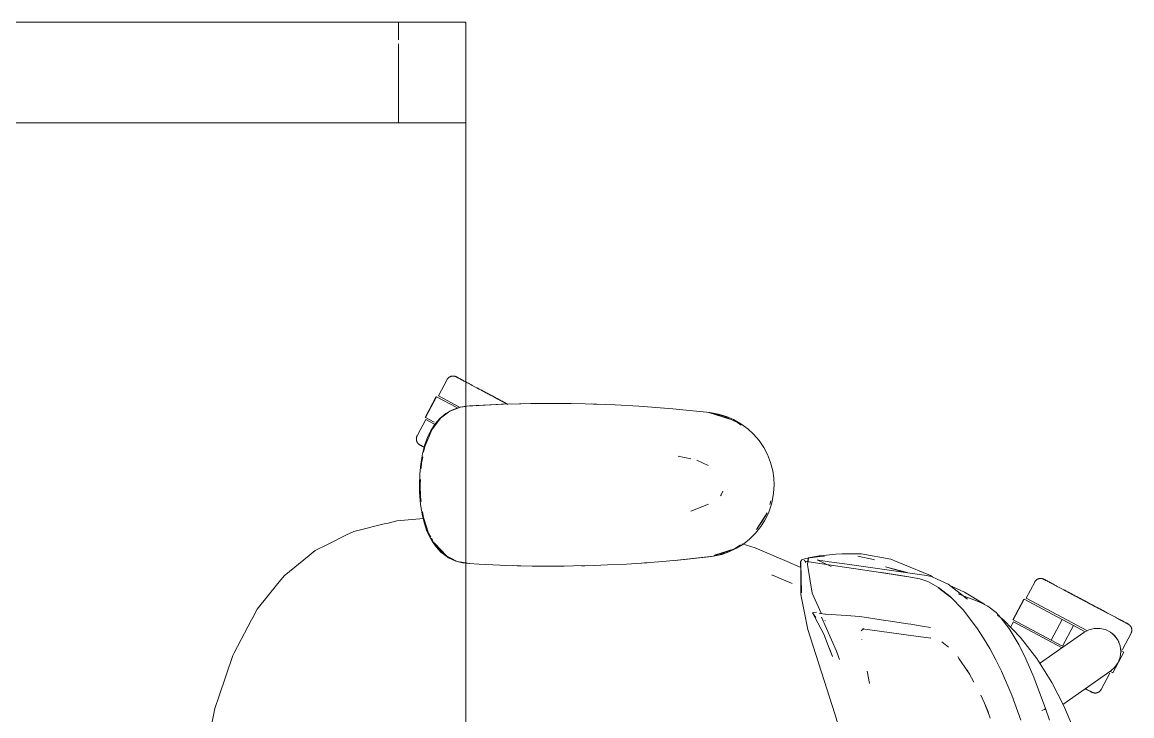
# Model space of a CAD drawing. Header units: millimetres. Extents: x 155927 to 317870, y -36033 to 97293.
# Drawn here: x 211248 to 211909, y 10572 to 10985 of the extents above; entities that cross this region are included whole.
import ezdxf

# ---------------------------------------------------------------- set-up
doc = ezdxf.new("R2010")
doc.units = ezdxf.units.MM
doc.header["$MEASUREMENT"] = 0
doc.layers.add('G-IMPT', color=8, linetype='CONTINUOUS', lineweight=9)
doc.layers.add('I-FURN', color=8, linetype='CONTINUOUS', lineweight=9)

msp = doc.modelspace()

# ---------------------------------------------------------------- linework, layer by layer
at = {"layer": 'G-IMPT'}
for p, q in [((211534.31, 10757.15), (211512.53, 10756.06)), ((211533.1, 10757.11), (211512.53, 10756.06)), ((211512.53, 10756.06), (211514.13, 10756.17)), ((211534.31, 10757.15), (211514.13, 10756.17)), ((211554.5, 10757.61), (211533.1, 10757.11)), ((211544.66, 10757.45), (211533.1, 10757.11)), ((211533.1, 10757.11), (211534.31, 10757.15)), ((211554.5, 10757.61), (211534.31, 10757.15)), ((211544.66, 10757.45), (211563.89, 10757.65)), ((211554.5, 10757.61), (211544.66, 10757.45)), ((211574.68, 10757.57), (211544.66, 10757.45)), ((211552.46, 10757.59), (211550.55, 10757.52)), ((211554.5, 10757.57), (211552.46, 10757.59)), ((211574.68, 10757.57), (211554.5, 10757.61)), ((211574.68, 10757.57), (211563.89, 10757.65)), ((211574.68, 10757.57), (211583.1, 10757.4)), ((211594.86, 10757.01), (211583.1, 10757.4)), ((211588.04, 10757.26), (211586.54, 10757.28)), ((211589.97, 10757.15), (211588.04, 10757.26)), ((211594.86, 10757.01), (211600.88, 10756.76)), ((211615.02, 10755.95), (211600.88, 10756.76)), ((211500.06, 10751.64), (211496.32, 10748.57)), ((211502.47, 10752.93), (211496.84, 10748.76)), ((211503.5, 10753.6), (211500.06, 10751.64)), ((211508.66, 10755.34), (211502.47, 10752.93)), ((211503.5, 10753.6), (211507.14, 10754.99)), ((211508.49, 10755.36), (211507.14, 10754.99)), ((211508.49, 10755.36), (211510.88, 10755.81)), ((211508.66, 10755.34), (211511.83, 10755.82)), ((211512.53, 10756.06), (211510.88, 10755.81)), ((211620.11, 10755.62), (211615.02, 10755.95)), ((211620.11, 10755.62), (211635.17, 10754.37)), ((211628.29, 10754.97), (211629.97, 10754.8)), ((211635.17, 10754.37), (211639.3, 10754.03)), ((211639.3, 10754.03), (211657.22, 10752.12)), ((211656.71, 10752.12), (211669.17, 10748.29)), ((211656.71, 10752.12), (211660.03, 10751.21)), ((211657.22, 10752.12), (211662.27, 10751.23)), ((211665.68, 10750.08), (211657.28, 10751.99)), ((211669.17, 10748.29), (211660.03, 10751.21)), ((211667.13, 10749.76), (211662.27, 10751.23)), ((211665.68, 10750.08), (211673.74, 10746.34)), ((211671.37, 10747.95), (211667.13, 10749.76)), ((211491, 10741.48), (211493.66, 10745.53)), ((211496.84, 10748.76), (211491.63, 10741.97)), ((211493.66, 10745.53), (211496.32, 10748.57)), ((211671.37, 10747.95), (211675.81, 10745.44)), ((211675.85, 10744.75), (211673.74, 10746.34)), ((211679.89, 10742.44), (211675.81, 10745.44)), ((211487.43, 10733.07), (211489.02, 10737.41)), ((211487.46, 10731.96), (211489.79, 10737.58)), ((211491, 10741.48), (211489.02, 10737.41)), ((211491.63, 10741.97), (211489.79, 10737.58)), ((211679.89, 10742.44), (211683.33, 10739.28)), ((211686.65, 10735.44), (211683.33, 10739.28)), ((211487.43, 10733.07), (211486, 10727.59)), ((211487.46, 10731.96), (211486.75, 10728.49)), ((211689.48, 10731.27), (211686.65, 10735.44)), ((211689.48, 10731.27), (211691.67, 10727.11)), ((211485, 10721.66), (211486, 10727.59)), ((211486.19, 10725.75), (211485.42, 10722)), ((211638.51, 10726.15), (211645.94, 10724.58)), ((211656.34, 10720.55), (211649.56, 10723.82)), ((211691.67, 10727.11), (211693.51, 10722.4)), ((211485, 10721.66), (211484.44, 10715.51)), ((211485.42, 10722), (211485.22, 10718.79)), ((211694.77, 10717.53), (211693.51, 10722.4)), ((211694.77, 10717.53), (211695.42, 10713.02)), ((211484.26, 10709.17), (211484.44, 10715.51)), ((211484.82, 10712.28), (211484.63, 10709.17)), ((211695.59, 10709.17), (211695.42, 10713.02)), ((211484.35, 10704.66), (211484.26, 10709.17)), ((211484.35, 10704.66), (211484.92, 10697.35)), ((211484.86, 10702.01), (211484.63, 10709.17)), ((211664.97, 10705.34), (211663.96, 10703.12)), ((211695.29, 10704.13), (211694.41, 10699.18)), ((211695.59, 10709.17), (211695.29, 10704.13)), ((211484.86, 10702.01), (211485.26, 10699.22)), ((211486.04, 10690.59), (211484.92, 10697.35)), ((211646.01, 10693.45), (211656.43, 10697.6)), ((211663.96, 10703.12), (211663.66, 10702.67)), ((211692.14, 10692.28), (211693.85, 10697.05)), ((211693.05, 10697.49), (211693.67, 10699.52)), ((211694.41, 10699.18), (211693.85, 10697.05)), ((211487.02, 10686.66), (211486.04, 10690.59)), ((211486.13, 10693.04), (211486.59, 10689.75)), ((211691.49, 10692.38), (211685.17, 10682.43)), ((211691.49, 10692.38), (211689.33, 10688.7)), ((211692.14, 10692.28), (211689.9, 10687.77)), ((211445.24, 10681.4), (211463.18, 10685.8)), ((211463.18, 10685.8), (211465.55, 10686.38)), ((211470.84, 10687.68), (211465.55, 10686.38)), ((211486.72, 10689.13), (211470.84, 10687.68)), ((211486.59, 10689.75), (211489.62, 10680.35)), ((211487.02, 10686.66), (211488.76, 10681.57)), ((211684.44, 10680.25), (211687.63, 10684.22)), ((211689.33, 10688.7), (211685.17, 10682.43)), ((211689.9, 10687.77), (211687.63, 10684.22)), ((211440.88, 10679.25), (211429.41, 10673.61)), ((211440.88, 10679.25), (211445.24, 10681.4)), ((211488.76, 10681.57), (211490.96, 10676.94)), ((211489.62, 10680.35), (211491.09, 10677.9)), ((211490.96, 10676.94), (211491.77, 10675.56)), ((211491.37, 10677.43), (211492.23, 10675.99)), ((211684.44, 10680.25), (211680.84, 10676.7)), ((211422.24, 10670.08), (211429.41, 10673.61)), ((211494.21, 10672.11), (211491.77, 10675.56)), ((211492.7, 10675.21), (211494.58, 10672.05)), ((211493.39, 10674.14), (211494.67, 10672.67)), ((211493.39, 10674.14), (211500.29, 10666.75)), ((211497.08, 10669.06), (211494.21, 10672.11)), ((211494.58, 10672.05), (211500.29, 10666.75)), ((211494.8, 10672.52), (211497.88, 10668.98)), ((211671.88, 10670.95), (211660.03, 10667.14)), ((211662.66, 10667.35), (211670.84, 10670.55)), ((211673.2, 10671.35), (211668.62, 10669.16)), ((211671.88, 10670.95), (211669.17, 10670.05)), ((211671.88, 10670.95), (211675.46, 10673.38)), ((211673.2, 10671.35), (211677.53, 10674.08)), ((211684.36, 10671.63), (211676.54, 10673.89)), ((211680.84, 10676.7), (211677.53, 10674.08)), ((211684.36, 10671.63), (211695.49, 10666.78)), ((211418.59, 10667.11), (211403.64, 10654.94)), ((211418.59, 10667.11), (211422.24, 10670.08)), ((211497.08, 10669.06), (211498.4, 10667.93)), ((211500.29, 10666.75), (211497.88, 10668.98)), ((211501.62, 10665.72), (211498.4, 10667.93)), ((211502.53, 10665.64), (211500.29, 10666.75)), ((211501.62, 10665.72), (211505.95, 10663.74)), ((211502.53, 10665.64), (211506.79, 10663.54)), ((211509.9, 10662.67), (211505.95, 10663.74)), ((211638.09, 10664.2), (211626.69, 10663.22)), ((211659.53, 10666.55), (211636.57, 10664.1)), ((211636.57, 10664.1), (211656.71, 10666.22)), ((211659.53, 10666.55), (211638.09, 10664.2)), ((211659.53, 10666.55), (211656.71, 10666.22)), ((211659.53, 10666.55), (211664.49, 10667.71)), ((211659.6, 10666.77), (211662.66, 10667.35)), ((211669.17, 10670.05), (211660.03, 10667.14)), ((211668.62, 10669.16), (211664.49, 10667.71)), ((211695.49, 10666.78), (211703.32, 10663.36)), ((211711.35, 10663.34), (211711.75, 10663.92)), ((211712.12, 10664.41), (211711.75, 10663.92)), ((211712.12, 10664.41), (211712.66, 10664.73)), ((211714.52, 10665.28), (211712.66, 10664.73)), ((211714.01, 10663.69), (211713.51, 10664.08)), ((211714.61, 10663.52), (211713.51, 10664.08)), ((211714.61, 10663.52), (211713.99, 10663.69)), ((211713.99, 10663.69), (211720.26, 10662.59)), ((211714.33, 10663.15), (211714.01, 10663.69)), ((211717.8, 10665.82), (211714.52, 10665.28)), ((211716.13, 10665.22), (211715.44, 10661.64)), ((211715.5, 10661.68), (211715.89, 10665.63)), ((211716.13, 10665.22), (211715.5, 10661.68)), ((211718.21, 10666.08), (211715.89, 10665.63)), ((211717.8, 10665.82), (211718.42, 10665.89)), ((211718.21, 10666.08), (211722.46, 10666.89)), ((211723.1, 10666.41), (211718.42, 10665.89)), ((211729.66, 10660.49), (211721.23, 10664.49)), ((211721.23, 10664.49), (211722.09, 10664.35)), ((211722.09, 10664.35), (211727.11, 10663.52)), ((211722.93, 10666.93), (211722.46, 10666.89)), ((211732.26, 10667.73), (211722.93, 10666.93)), ((211723.1, 10666.41), (211725.69, 10666.62)), ((211732.26, 10667.73), (211736.21, 10668.07)), ((211736.21, 10668.07), (211740.38, 10668.07)), ((211747.35, 10668.05), (211740.38, 10668.07)), ((211745.49, 10666.64), (211754.79, 10664.59)), ((211747.35, 10668.05), (211765.05, 10664.81)), ((211754.79, 10664.59), (211755.37, 10664.44)), ((211765.05, 10664.81), (211768.91, 10663.21)), ((211506.79, 10663.54), (211511.83, 10662.6)), ((211511.83, 10662.43), (211509.9, 10662.67)), ((211511.83, 10662.6), (211514.13, 10662.17)), ((211513.91, 10662.17), (211511.83, 10662.43)), ((211519.57, 10661.89), (211513.91, 10662.17)), ((211519.57, 10661.89), (211532.13, 10661.27)), ((211535.68, 10661.15), (211532.13, 10661.27)), ((211551.35, 10660.77), (211535.68, 10661.15)), ((211539.72, 10661.06), (211542.4, 10660.95)), ((211544.62, 10660.95), (211542.4, 10660.95)), ((211551.35, 10660.77), (211555.86, 10660.72)), ((211555.86, 10660.72), (211570.57, 10660.73)), ((211576.04, 10660.8), (211570.57, 10660.73)), ((211576.04, 10660.8), (211588.35, 10661.09)), ((211582.82, 10660.93), (211580.74, 10660.93)), ((211596.23, 10661.39), (211588.35, 10661.09)), ((211596.23, 10661.39), (211607.54, 10661.93)), ((211616.41, 10662.49), (211607.54, 10661.93)), ((211616.41, 10662.49), (211626.69, 10663.22)), ((211618.45, 10662.62), (211616.55, 10662.53)), ((211618.45, 10662.62), (211619.87, 10662.76)), ((211703.32, 10663.36), (211711.49, 10659.79)), ((211711.35, 10663.34), (211711.54, 10662.48)), ((211711.97, 10644.78), (211711.38, 10663.22)), ((211711.38, 10663.22), (211711.48, 10662.76)), ((211711.97, 10644.78), (211711.48, 10662.76)), ((211711.53, 10643.89), (211711.48, 10662.76)), ((211711.48, 10662.76), (211711.52, 10662.59)), ((211711.54, 10662.48), (211711.52, 10662.59)), ((211714.33, 10663.15), (211714.41, 10662.65)), ((211718.16, 10644.59), (211715.44, 10661.64)), ((211728.11, 10661.47), (211720.26, 10662.59)), ((211727.11, 10663.52), (211728.41, 10663.3)), ((211758.98, 10656.92), (211728.11, 10661.47)), ((211739.07, 10661.86), (211728.41, 10663.3)), ((211739.07, 10661.86), (211786.29, 10655.19)), ((211761.87, 10660.31), (211773.76, 10656.96)), ((211761.87, 10660.31), (211774.82, 10656.81)), ((211772.27, 10661.82), (211768.91, 10663.21)), ((211788.72, 10655.03), (211772.27, 10661.82)), ((211403.64, 10654.94), (211399.88, 10650.27)), ((211694.26, 10655.35), (211694.53, 10655.25)), ((211706.38, 10650.33), (211694.53, 10655.25)), ((211758.98, 10656.92), (211774.17, 10654.59)), ((211759.59, 10656.82), (211774.75, 10654.53)), ((211759.59, 10656.82), (211774.17, 10654.59)), ((211782.42, 10653.22), (211774.75, 10654.53)), ((211787.21, 10651.47), (211782.42, 10653.22)), ((211786.29, 10655.19), (211789.28, 10654.54)), ((211787.21, 10651.47), (211787.63, 10651.26)), ((211793.47, 10647.97), (211787.63, 10651.26)), ((211789.89, 10654.26), (211788.72, 10655.03)), ((211792.65, 10652.97), (211789.28, 10654.54)), ((211799.22, 10649.91), (211792.65, 10652.97)), ((211387.68, 10635.14), (211399.88, 10650.27)), ((211715.72, 10622.94), (211711.53, 10643.89)), ((211718.16, 10644.59), (211723.77, 10632.24)), ((211800.43, 10642.55), (211793.47, 10647.97)), ((211793.69, 10647.64), (211800.64, 10642.25)), ((211793.69, 10647.64), (211797.07, 10645.05)), ((211800.64, 10642.25), (211797.07, 10645.05)), ((211810.87, 10640.99), (211799.22, 10649.91)), ((211808.98, 10645.28), (211800.35, 10649.26)), ((211805.22, 10644.23), (211817.12, 10639.72)), ((211820.43, 10638.16), (211808.98, 10645.28)), ((211800.43, 10642.55), (211808.17, 10634.65)), ((211810.87, 10640.99), (211809.14, 10641.98)), ((211819.35, 10638.64), (211817.12, 10639.72)), ((211821.79, 10637.47), (211819.35, 10638.64)), ((211820.43, 10638.16), (211821.2, 10637.66)), ((211821.79, 10637.47), (211822.92, 10636.86)), ((211387.68, 10635.14), (211384.97, 10630.01)), ((211718.52, 10632.79), (211718.48, 10632.62)), ((211718.54, 10632.91), (211718.52, 10632.79)), ((211718.52, 10632.79), (211720.36, 10630.08)), ((211718.52, 10632.79), (211719.87, 10630.33)), ((211719.23, 10633.06), (211718.54, 10632.91)), ((211720.76, 10633.23), (211719.23, 10633.06)), ((211722.5, 10632.75), (211723.27, 10632.47)), ((211723.33, 10632.45), (211723.27, 10632.47)), ((211725.79, 10632.17), (211723.33, 10632.45)), ((211725.79, 10632.17), (211726.16, 10632.12)), ((211729.57, 10631.87), (211726.16, 10632.12)), ((211729.57, 10631.87), (211738.42, 10631.24)), ((211746.66, 10630.62), (211738.42, 10631.24)), ((211746.74, 10630.61), (211746.66, 10630.62)), ((211746.74, 10630.61), (211761.96, 10628.4)), ((211808.17, 10634.65), (211816.19, 10624.21)), ((211822.92, 10636.86), (211827.79, 10632.99)), ((211830.68, 10629.97), (211827.79, 10632.99)), ((211828.68, 10631.55), (211832.35, 10628.55)), ((211384.24, 10628.63), (211373.94, 10609.12)), ((211384.24, 10628.63), (211384.97, 10630.01)), ((211725.15, 10620.22), (211719.87, 10630.33)), ((211732.7, 10610.12), (211723.77, 10630.27)), ((211726.15, 10628.1), (211725.71, 10628.37)), ((211761.96, 10628.4), (211763.51, 10628.15)), ((211763.51, 10628.15), (211775.28, 10626.29)), ((211776.94, 10626.03), (211775.28, 10626.29)), ((211783.78, 10624.96), (211776.94, 10626.03)), ((211783.78, 10624.96), (211788.85, 10624.22)), ((211816.19, 10624.21), (211816.36, 10623.96)), ((211820.24, 10617.86), (211816.36, 10623.96)), ((211830.68, 10629.97), (211835.4, 10623.84)), ((211832.35, 10628.55), (211842.31, 10618.25)), ((211731.71, 10572.7), (211715.72, 10622.94)), ((211725.15, 10620.22), (211728.4, 10611.75)), ((211747.4, 10622.23), (211748.96, 10623.47)), ((211747.75, 10617.28), (211747.8, 10616.93)), ((211748.25, 10623.35), (211748.52, 10623.39)), ((211775.59, 10619.61), (211748.25, 10623.35)), ((211748.75, 10623.44), (211748.52, 10623.39)), ((211775.59, 10619.61), (211788.94, 10617.83)), ((211788.94, 10617.83), (211788.47, 10617.97)), ((211820.24, 10617.86), (211824.01, 10611.63)), ((211835.4, 10623.84), (211836.26, 10622.55)), ((211840.99, 10614.55), (211836.26, 10622.55)), ((211852.12, 10605.65), (211842.31, 10618.25)), ((211730.42, 10606.85), (211728.39, 10611.96)), ((211728.39, 10611.96), (211730.19, 10607.43)), ((211728.4, 10611.75), (211730.42, 10606.85)), ((211799.44, 10612.33), (211795.53, 10615.67)), ((211827.58, 10604.84), (211824.01, 10611.63)), ((211845.3, 10605.94), (211840.99, 10614.55)), ((211845.52, 10605.5), (211840.99, 10614.55)), ((211840.99, 10614.55), (211841.3, 10613.95)), ((211845.52, 10605.5), (211841.3, 10613.95)), ((211364.92, 10583.38), (211373.07, 10607.46)), ((211373.94, 10609.12), (211373.07, 10607.46)), ((211734.59, 10605.13), (211732.7, 10610.12)), ((211805.71, 10605.7), (211804.96, 10606.8)), ((211809.21, 10600.56), (211805.71, 10605.7)), ((211827.58, 10604.84), (211830.97, 10598.11)), ((211845.3, 10605.94), (211845.52, 10605.5)), ((211845.52, 10605.5), (211850.29, 10594.54)), ((211852.12, 10605.65), (211861.09, 10591.36)), ((211752.43, 10590.81), (211751.02, 10598.06)), ((211809.6, 10599.99), (211809.21, 10600.56)), ((211812.16, 10596.23), (211809.6, 10599.99)), ((211812.16, 10596.23), (211810.66, 10599)), ((211814.5, 10591.57), (211810.66, 10599)), ((211837.14, 10583.89), (211830.97, 10598.11)), ((211850.29, 10594.54), (211851.77, 10590.86)), ((211851.77, 10590.86), (211857.34, 10575.9)), ((211861.09, 10591.36), (211868.18, 10577.58)), ((211364.92, 10583.38), (211362.4, 10575.94)), ((211818.72, 10583.86), (211820.91, 10579.01)), ((211820.91, 10579.01), (211823.22, 10573.56)), ((211820.91, 10579.01), (211823.64, 10571.93)), ((211837.14, 10583.89), (211842.6, 10569.01)), ((211359.53, 10562.12), (211362.4, 10575.94)), ((211731.71, 10572.7), (211740.89, 10542.72)), ((211824.3, 10570.2), (211823.64, 10571.93)), ((211856.08, 10575.11), (211855.02, 10574.69)), ((211855.02, 10574.69), (211855.61, 10574.91)), ((211856.08, 10575.11), (211855.61, 10574.91)), ((211856.08, 10575.11), (211856.9, 10575.5)), ((211856.08, 10575.11), (211856.72, 10575.39)), ((211856.72, 10575.39), (211856.9, 10575.5)), ((211857.31, 10575.76), (211856.9, 10575.5)), ((211856.9, 10575.5), (211857.3, 10575.72)), ((211857.31, 10575.76), (211857.3, 10575.72)), ((211857.34, 10575.9), (211857.31, 10575.76)), ((211857.31, 10575.76), (211857.31, 10575.9)), ((211857.31, 10575.9), (211859.71, 10568.96)), ((211875.7, 10559.61), (211868.18, 10577.58))]:
    msp.add_line(p, q, dxfattribs=at)
at = {"layer": 'I-FURN'}
for p, q in [((210711.83, 10984.71), (211511.83, 10984.71)), ((211511.83, 10984.71), (210711.83, 10984.71)), ((210711.83, 10984.71), (211511.83, 10984.71)), ((211471.83, 10984.71), (210751.83, 10984.71)), ((211511.83, 10984.71), (211471.83, 10984.71)), ((211471.83, 10974.13), (211471.83, 10984.71)), ((211471.83, 10974.13), (211471.83, 10984.71)), ((211511.83, 10924.71), (211511.83, 10984.71)), ((211511.83, 10984.71), (211511.83, 10924.71)), ((211511.83, 9384.71), (211511.83, 10984.71)), ((211511.83, 10984.71), (211511.83, 9384.71)), ((211471.83, 10924.71), (211471.83, 10971.81)), ((211471.83, 10924.71), (211471.83, 10971.81)), ((210751.83, 10924.71), (211471.83, 10924.71)), ((211511.83, 10924.71), (211076.83, 10924.71)), ((211471.83, 10924.71), (211511.83, 10924.71)), ((211500.7, 10771.8), (211495.55, 10762.12)), ((211500.7, 10771.8), (211500.78, 10771.94)), ((211500.78, 10771.94), (211500.86, 10772.08)), ((211500.86, 10772.08), (211500.95, 10772.21)), ((211500.95, 10772.21), (211501.04, 10772.35)), ((211501.04, 10772.35), (211501.14, 10772.47)), ((211501.14, 10772.47), (211501.25, 10772.59)), ((211501.25, 10772.59), (211501.36, 10772.71)), ((211501.36, 10772.71), (211501.47, 10772.83)), ((211501.47, 10772.83), (211501.59, 10772.93)), ((211501.59, 10772.93), (211501.71, 10773.04)), ((211501.71, 10773.04), (211501.84, 10773.14)), ((211501.84, 10773.14), (211501.97, 10773.23)), ((211501.97, 10773.23), (211502.11, 10773.32)), ((211502.11, 10773.32), (211502.25, 10773.4)), ((211502.25, 10773.4), (211502.39, 10773.48)), ((211502.39, 10773.48), (211502.53, 10773.55)), ((211502.53, 10773.55), (211502.68, 10773.62)), ((211502.68, 10773.62), (211502.83, 10773.68)), ((211502.83, 10773.68), (211502.98, 10773.73)), ((211502.98, 10773.73), (211503.13, 10773.78)), ((211503.13, 10773.78), (211503.29, 10773.82)), ((211503.29, 10773.82), (211503.45, 10773.86)), ((211503.45, 10773.86), (211503.6, 10773.89)), ((211503.6, 10773.89), (211503.76, 10773.91)), ((211503.76, 10773.91), (211503.92, 10773.93)), ((211503.92, 10773.93), (211504.09, 10773.94)), ((211504.09, 10773.94), (211504.25, 10773.94)), ((211504.25, 10773.94), (211504.41, 10773.94)), ((211504.41, 10773.94), (211504.57, 10773.93)), ((211504.57, 10773.93), (211504.73, 10773.91)), ((211504.73, 10773.91), (211504.89, 10773.89)), ((211504.89, 10773.89), (211505.05, 10773.86)), ((211505.05, 10773.86), (211505.2, 10773.83)), ((211505.2, 10773.83), (211505.36, 10773.79)), ((211505.36, 10773.79), (211505.51, 10773.74)), ((211505.51, 10773.74), (211505.67, 10773.69)), ((211505.67, 10773.69), (211505.82, 10773.63)), ((211505.82, 10773.63), (211505.96, 10773.56)), ((211505.96, 10773.56), (211506.11, 10773.49)), ((211506.11, 10773.49), (211506.15, 10773.47)), ((211506.15, 10773.47), (211506.17, 10773.46)), ((211506.19, 10773.44), (211506.15, 10773.47)), ((211506.15, 10773.47), (211506.15, 10773.47)), ((211506.17, 10773.46), (211506.23, 10773.43)), ((211506.28, 10773.4), (211506.19, 10773.44)), ((211506.23, 10773.43), (211506.33, 10773.37)), ((211506.4, 10773.34), (211506.28, 10773.4)), ((211506.33, 10773.37), (211506.47, 10773.3)), ((211506.56, 10773.25), (211506.4, 10773.34)), ((211506.47, 10773.3), (211506.65, 10773.2)), ((211506.76, 10773.14), (211506.56, 10773.25)), ((211506.65, 10773.2), (211506.87, 10773.09)), ((211507, 10773.01), (211506.76, 10773.14)), ((211506.87, 10773.09), (211507.13, 10772.95)), ((211507.28, 10772.87), (211507, 10773.01)), ((211507.13, 10772.95), (211507.42, 10772.79)), ((211507.6, 10772.7), (211507.28, 10772.87)), ((211507.42, 10772.79), (211507.76, 10772.61)), ((211507.96, 10772.51), (211507.6, 10772.7)), ((211507.76, 10772.61), (211508.13, 10772.41)), ((211508.35, 10772.3), (211507.96, 10772.51)), ((211508.13, 10772.41), (211508.54, 10772.2)), ((211508.78, 10772.07), (211508.35, 10772.3)), ((211508.54, 10772.2), (211508.99, 10771.96)), ((211509.24, 10771.82), (211508.78, 10772.07)), ((211508.99, 10771.96), (211509.47, 10771.7)), ((211509.74, 10771.56), (211509.24, 10771.82)), ((211509.47, 10771.7), (211509.99, 10771.43)), ((211510.28, 10771.27), (211509.74, 10771.56)), ((211509.99, 10771.43), (211510.54, 10771.13)), ((211510.85, 10770.97), (211510.28, 10771.27)), ((211510.54, 10771.13), (211511.12, 10770.82)), ((211511.45, 10770.65), (211510.85, 10770.97)), ((211512.08, 10770.31), (211511.45, 10770.65)), ((211512.75, 10769.96), (211512.08, 10770.31)), ((211513.44, 10769.59), (211512.75, 10769.96)), ((211514.16, 10769.21), (211513.44, 10769.59)), ((211514.91, 10768.81), (211514.16, 10769.21)), ((211515.69, 10768.39), (211514.91, 10768.81)), ((211516.49, 10767.97), (211515.69, 10768.39)), ((211517.32, 10767.53), (211516.49, 10767.97)), ((211516.87, 10767.77), (211517.7, 10767.32)), ((211518.16, 10767.08), (211517.32, 10767.53)), ((211517.7, 10767.32), (211518.56, 10766.87)), ((211519.03, 10766.62), (211518.16, 10767.08)), ((211518.56, 10766.87), (211519.44, 10766.4)), ((211519.92, 10766.15), (211519.03, 10766.62)), ((211519.44, 10766.4), (211520.33, 10765.93)), ((211520.82, 10765.67), (211519.92, 10766.15)), ((211520.33, 10765.93), (211521.25, 10765.44)), ((211521.75, 10765.17), (211520.82, 10765.67)), ((211521.25, 10765.44), (211522.18, 10764.95)), ((211522.68, 10764.68), (211521.75, 10765.17)), ((211522.18, 10764.95), (211523.12, 10764.44)), ((211523.64, 10764.17), (211522.68, 10764.68)), ((211523.12, 10764.44), (211524.08, 10763.94)), ((211524.6, 10763.66), (211523.64, 10764.17)), ((211524.08, 10763.94), (211525.05, 10763.42)), ((211525.57, 10763.14), (211524.6, 10763.66)), ((211525.05, 10763.42), (211526.02, 10762.9)), ((211526.56, 10762.62), (211525.57, 10763.14)), ((211526.02, 10762.9), (211527.01, 10762.37)), ((211494.25, 10761.67), (211487.68, 10749.31)), ((211487.85, 10749.22), (211494.42, 10761.58)), ((211494.42, 10761.58), (211506.6, 10755.11)), ((211508.21, 10755.38), (211495.55, 10762.12)), ((211527.55, 10762.09), (211526.56, 10762.62)), ((211527.01, 10762.37), (211528.01, 10761.85)), ((211528.54, 10761.56), (211527.55, 10762.09)), ((211528.01, 10761.85), (211529.01, 10761.31)), ((211529.55, 10761.03), (211528.54, 10761.56)), ((211529.01, 10761.31), (211530.01, 10760.78)), ((211530.55, 10760.49), (211529.55, 10761.03)), ((211530.01, 10760.78), (211531.01, 10760.25)), ((211531.56, 10759.96), (211530.55, 10760.49)), ((211531.01, 10760.25), (211532.02, 10759.71)), ((211532.56, 10759.42), (211531.56, 10759.96)), ((211532.02, 10759.71), (211533.02, 10759.18)), ((211533.56, 10758.89), (211532.56, 10759.42)), ((211533.02, 10759.18), (211534.02, 10758.65)), ((211534.56, 10758.36), (211533.56, 10758.89)), ((211534.02, 10758.65), (211535.02, 10758.12)), ((211535.56, 10757.83), (211534.56, 10758.36)), ((211535.02, 10758.12), (211536.01, 10757.59)), ((211536.54, 10757.31), (211535.56, 10757.83)), ((211536.01, 10757.59), (211537, 10757.07)), ((211488.04, 10747.99), (211482.89, 10738.3)), ((211493.14, 10746.41), (211487.85, 10749.22)), ((211493.23, 10745.23), (211488.04, 10747.99)), ((211482.41, 10736.4), (211482.42, 10736.56)), ((211482.42, 10736.24), (211482.41, 10736.4)), ((211482.42, 10736.56), (211482.43, 10736.73)), ((211482.43, 10736.73), (211482.44, 10736.89)), ((211482.44, 10736.89), (211482.46, 10737.05)), ((211482.46, 10737.05), (211482.49, 10737.2)), ((211482.49, 10737.2), (211482.53, 10737.36)), ((211482.53, 10737.36), (211482.57, 10737.52)), ((211482.57, 10737.52), (211482.62, 10737.67)), ((211482.62, 10737.67), (211482.67, 10737.82)), ((211482.67, 10737.82), (211482.73, 10737.97)), ((211482.73, 10737.97), (211482.79, 10738.12)), ((211482.79, 10738.12), (211482.86, 10738.27)), ((211482.86, 10738.27), (211482.89, 10738.3)), ((211482.43, 10736.08), (211482.42, 10736.24)), ((211482.44, 10735.92), (211482.43, 10736.08)), ((211482.47, 10735.76), (211482.44, 10735.92)), ((211482.5, 10735.6), (211482.47, 10735.76)), ((211482.53, 10735.45), (211482.5, 10735.6)), ((211482.57, 10735.29), (211482.53, 10735.45)), ((211482.62, 10735.14), (211482.57, 10735.29)), ((211482.67, 10734.98), (211482.62, 10735.14)), ((211482.73, 10734.83), (211482.67, 10734.98)), ((211482.8, 10734.69), (211482.73, 10734.83)), ((211482.87, 10734.54), (211482.8, 10734.69)), ((211482.95, 10734.4), (211482.87, 10734.54)), ((211483.03, 10734.26), (211482.95, 10734.4)), ((211483.12, 10734.13), (211483.03, 10734.26)), ((211483.22, 10734), (211483.12, 10734.13)), ((211483.32, 10733.87), (211483.22, 10734)), ((211483.42, 10733.75), (211483.32, 10733.87)), ((211483.53, 10733.63), (211483.42, 10733.75)), ((211483.64, 10733.51), (211483.53, 10733.63)), ((211483.76, 10733.4), (211483.64, 10733.51)), ((211483.88, 10733.3), (211483.76, 10733.4)), ((211484.01, 10733.2), (211483.88, 10733.3)), ((211484.14, 10733.11), (211484.01, 10733.2)), ((211484.27, 10733.02), (211484.14, 10733.11)), ((211484.41, 10732.93), (211484.27, 10733.02)), ((211484.55, 10732.85), (211484.41, 10732.93)), ((211484.56, 10732.85), (211484.55, 10732.85)), ((211484.55, 10732.85), (211484.57, 10732.84)), ((211484.6, 10732.83), (211484.56, 10732.85)), ((211484.57, 10732.84), (211484.63, 10732.81)), ((211484.68, 10732.78), (211484.6, 10732.83)), ((211484.63, 10732.81), (211484.73, 10732.76)), ((211484.8, 10732.72), (211484.68, 10732.78)), ((211484.73, 10732.76), (211484.87, 10732.68)), ((211484.96, 10732.63), (211484.8, 10732.72)), ((211484.87, 10732.68), (211485.05, 10732.59)), ((211485.17, 10732.53), (211484.96, 10732.63)), ((211485.05, 10732.59), (211485.27, 10732.47)), ((211485.41, 10732.4), (211485.17, 10732.53)), ((211485.27, 10732.47), (211485.53, 10732.33)), ((211485.69, 10732.25), (211485.41, 10732.4)), ((211485.53, 10732.33), (211485.83, 10732.17)), ((211486, 10732.08), (211485.69, 10732.25)), ((211485.83, 10732.17), (211486.16, 10732)), ((211486.36, 10731.89), (211486, 10732.08)), ((211486.16, 10732), (211486.54, 10731.8)), ((211486.75, 10731.68), (211486.36, 10731.89)), ((211486.54, 10731.8), (211486.95, 10731.58)), ((211487.18, 10731.45), (211486.75, 10731.68)), ((211850.83, 10651.24), (211845.68, 10641.56)), ((211850.83, 10651.24), (211850.91, 10651.38)), ((211850.91, 10651.38), (211850.99, 10651.52)), ((211850.99, 10651.52), (211851.08, 10651.66)), ((211851.08, 10651.66), (211851.17, 10651.79)), ((211851.17, 10651.79), (211851.27, 10651.91)), ((211851.27, 10651.91), (211851.38, 10652.03)), ((211851.38, 10652.03), (211851.49, 10652.15)), ((211851.49, 10652.15), (211851.6, 10652.27)), ((211851.6, 10652.27), (211851.72, 10652.38)), ((211851.72, 10652.38), (211851.84, 10652.48)), ((211851.84, 10652.48), (211851.97, 10652.58)), ((211851.97, 10652.58), (211852.1, 10652.67)), ((211852.1, 10652.67), (211852.24, 10652.76)), ((211852.24, 10652.76), (211852.38, 10652.84)), ((211852.38, 10652.84), (211852.52, 10652.92)), ((211852.52, 10652.92), (211852.66, 10652.99)), ((211852.66, 10652.99), (211852.81, 10653.06)), ((211852.81, 10653.06), (211852.96, 10653.12)), ((211852.96, 10653.12), (211853.11, 10653.17)), ((211853.11, 10653.17), (211853.26, 10653.22)), ((211853.26, 10653.22), (211853.42, 10653.26)), ((211853.42, 10653.26), (211853.58, 10653.3)), ((211853.58, 10653.3), (211853.73, 10653.33)), ((211853.73, 10653.33), (211853.89, 10653.35)), ((211853.89, 10653.35), (211854.05, 10653.37)), ((211854.05, 10653.37), (211854.22, 10653.38)), ((211854.22, 10653.38), (211854.38, 10653.38)), ((211854.38, 10653.38), (211854.54, 10653.38)), ((211854.54, 10653.38), (211854.7, 10653.37)), ((211854.7, 10653.37), (211854.86, 10653.35)), ((211854.86, 10653.35), (211855.02, 10653.33)), ((211855.02, 10653.33), (211855.18, 10653.3)), ((211855.18, 10653.3), (211855.33, 10653.27)), ((211855.33, 10653.27), (211855.49, 10653.23)), ((211855.49, 10653.23), (211855.64, 10653.18)), ((211855.64, 10653.18), (211855.8, 10653.13)), ((211855.8, 10653.13), (211855.95, 10653.07)), ((211855.95, 10653.07), (211856.09, 10653)), ((211856.09, 10653), (211856.24, 10652.93)), ((211856.24, 10652.93), (211856.28, 10652.91)), ((211856.28, 10652.91), (211856.3, 10652.9)), ((211856.32, 10652.88), (211856.28, 10652.91)), ((211856.28, 10652.91), (211856.28, 10652.91)), ((211856.3, 10652.9), (211856.36, 10652.87)), ((211856.41, 10652.84), (211856.32, 10652.88)), ((211856.36, 10652.87), (211856.46, 10652.81)), ((211856.53, 10652.78), (211856.41, 10652.84)), ((211856.46, 10652.81), (211856.6, 10652.74)), ((211856.69, 10652.69), (211856.53, 10652.78)), ((211856.6, 10652.74), (211856.78, 10652.64)), ((211856.89, 10652.58), (211856.69, 10652.69)), ((211856.78, 10652.64), (211857, 10652.53)), ((211857.13, 10652.45), (211856.89, 10652.58)), ((211857, 10652.53), (211857.26, 10652.39)), ((211857.41, 10652.31), (211857.13, 10652.45)), ((211857.26, 10652.39), (211857.55, 10652.23)), ((211857.73, 10652.14), (211857.41, 10652.31)), ((211857.55, 10652.23), (211857.89, 10652.05)), ((211858.09, 10651.95), (211857.73, 10652.14)), ((211857.89, 10652.05), (211858.26, 10651.85)), ((211858.48, 10651.74), (211858.09, 10651.95)), ((211858.26, 10651.85), (211858.67, 10651.64)), ((211858.91, 10651.51), (211858.48, 10651.74)), ((211858.67, 10651.64), (211859.12, 10651.4)), ((211859.37, 10651.26), (211858.91, 10651.51)), ((211859.12, 10651.4), (211859.6, 10651.14)), ((211859.87, 10651), (211859.37, 10651.26)), ((211859.6, 10651.14), (211860.12, 10650.87)), ((211860.41, 10650.71), (211859.87, 10651)), ((211860.12, 10650.87), (211860.67, 10650.57)), ((211860.98, 10650.41), (211860.41, 10650.71)), ((211860.67, 10650.57), (211861.25, 10650.26)), ((211861.58, 10650.09), (211860.98, 10650.41)), ((211862.21, 10649.75), (211861.58, 10650.09)), ((211862.88, 10649.4), (211862.21, 10649.75)), ((211863.57, 10649.03), (211862.88, 10649.4)), ((211864.29, 10648.65), (211863.57, 10649.03)), ((211865.04, 10648.25), (211864.29, 10648.65)), ((211865.82, 10647.84), (211865.04, 10648.25)), ((211866.62, 10647.41), (211865.82, 10647.84)), ((211867.45, 10646.97), (211866.62, 10647.41)), ((211867, 10647.21), (211867.83, 10646.77)), ((211868.29, 10646.52), (211867.45, 10646.97)), ((211867.83, 10646.77), (211868.69, 10646.31)), ((211869.16, 10646.06), (211868.29, 10646.52)), ((211868.69, 10646.31), (211869.57, 10645.84)), ((211870.05, 10645.59), (211869.16, 10646.06)), ((211869.57, 10645.84), (211870.46, 10645.37)), ((211870.95, 10645.11), (211870.05, 10645.59)), ((211870.46, 10645.37), (211871.38, 10644.88)), ((211871.88, 10644.62), (211870.95, 10645.11)), ((211871.38, 10644.88), (211872.31, 10644.39)), ((211872.81, 10644.12), (211871.88, 10644.62)), ((211872.31, 10644.39), (211873.25, 10643.88)), ((211873.77, 10643.61), (211872.81, 10644.12)), ((211873.25, 10643.88), (211874.21, 10643.38)), ((211844.38, 10641.11), (211837.81, 10628.75)), ((211837.98, 10628.66), (211844.55, 10641.02)), ((211844.55, 10641.02), (211867.26, 10628.95)), ((211882.28, 10622.09), (211845.68, 10641.56)), ((211874.73, 10643.1), (211873.77, 10643.61)), ((211874.21, 10643.38), (211875.18, 10642.86)), ((211875.7, 10642.58), (211874.73, 10643.1)), ((211875.18, 10642.86), (211876.15, 10642.34)), ((211876.69, 10642.06), (211875.7, 10642.58)), ((211876.15, 10642.34), (211877.14, 10641.82)), ((211877.68, 10641.53), (211876.69, 10642.06)), ((211877.14, 10641.82), (211878.14, 10641.29)), ((211878.67, 10641), (211877.68, 10641.53)), ((211878.14, 10641.29), (211879.14, 10640.76)), ((211879.68, 10640.47), (211878.67, 10641)), ((211879.14, 10640.76), (211880.14, 10640.22)), ((211880.68, 10639.93), (211879.68, 10640.47)), ((211880.14, 10640.22), (211881.14, 10639.69)), ((211881.69, 10639.4), (211880.68, 10639.93)), ((211881.14, 10639.69), (211882.15, 10639.15)), ((211882.69, 10638.87), (211881.69, 10639.4)), ((211882.15, 10639.15), (211883.15, 10638.62)), ((211883.69, 10638.33), (211882.69, 10638.87)), ((211883.15, 10638.62), (211884.15, 10638.09)), ((211884.69, 10637.8), (211883.69, 10638.33)), ((211884.15, 10638.09), (211885.15, 10637.56)), ((211885.69, 10637.27), (211884.69, 10637.8)), ((211885.15, 10637.56), (211886.14, 10637.03)), ((211886.67, 10636.75), (211885.69, 10637.27)), ((211886.14, 10637.03), (211887.13, 10636.51)), ((211887.65, 10636.23), (211886.67, 10636.75)), ((211887.13, 10636.51), (211888.1, 10635.99)), ((211888.62, 10635.71), (211887.65, 10636.23)), ((211888.1, 10635.99), (211889.06, 10635.48)), ((211889.58, 10635.2), (211888.62, 10635.71)), ((211889.06, 10635.48), (211890.02, 10634.97)), ((211890.52, 10634.7), (211889.58, 10635.2)), ((211890.02, 10634.97), (211890.95, 10634.47)), ((211891.45, 10634.21), (211890.52, 10634.7)), ((211890.95, 10634.47), (211891.88, 10633.98)), ((211892.37, 10633.72), (211891.45, 10634.21)), ((211891.88, 10633.98), (211892.78, 10633.5)), ((211893.26, 10633.24), (211892.37, 10633.72)), ((211894.14, 10632.78), (211893.26, 10633.24)), ((211895, 10632.32), (211894.14, 10632.78)), ((211895.83, 10631.88), (211895, 10632.32)), ((211896.64, 10631.45), (211895.83, 10631.88)), ((211897.43, 10631.03), (211896.64, 10631.45)), ((211898.19, 10630.62), (211897.43, 10631.03)), ((211898.93, 10630.23), (211898.19, 10630.62)), ((211838.17, 10627.43), (211836.49, 10624.27)), ((211860.69, 10616.59), (211837.98, 10628.66)), ((211866.86, 10612.17), (211838.17, 10627.43)), ((211860.69, 10616.59), (211867.26, 10628.95)), ((211867.26, 10628.95), (211873.9, 10625.42)), ((211867.33, 10613.06), (211873.9, 10625.42)), ((211873.9, 10625.42), (211880.96, 10621.66)), ((211899.63, 10629.86), (211898.93, 10630.23)), ((211900.31, 10629.5), (211899.63, 10629.86)), ((211900.96, 10629.15), (211900.31, 10629.5)), ((211901.58, 10628.82), (211900.96, 10629.15)), ((211902.16, 10628.51), (211901.58, 10628.82)), ((211901.85, 10628.68), (211902.42, 10628.38)), ((211902.71, 10628.22), (211902.16, 10628.51)), ((211902.42, 10628.38), (211902.95, 10628.09)), ((211903.23, 10627.94), (211902.71, 10628.22)), ((211902.95, 10628.09), (211903.46, 10627.82)), ((211903.71, 10627.69), (211903.23, 10627.94)), ((211903.46, 10627.82), (211903.92, 10627.58)), ((211904.16, 10627.45), (211903.71, 10627.69)), ((211903.92, 10627.58), (211904.35, 10627.35)), ((211904.57, 10627.23), (211904.16, 10627.45)), ((211904.35, 10627.35), (211904.74, 10627.14)), ((211904.94, 10627.03), (211904.57, 10627.23)), ((211904.74, 10627.14), (211905.1, 10626.95)), ((211905.28, 10626.86), (211904.94, 10627.03)), ((211905.1, 10626.95), (211905.42, 10626.78)), ((211905.57, 10626.7), (211905.28, 10626.86)), ((211905.42, 10626.78), (211905.7, 10626.63)), ((211905.83, 10626.56), (211905.57, 10626.7)), ((211905.7, 10626.63), (211905.94, 10626.5)), ((211906.05, 10626.44), (211905.83, 10626.56)), ((211905.94, 10626.5), (211906.14, 10626.4)), ((211906.23, 10626.35), (211906.05, 10626.44)), ((211906.14, 10626.4), (211906.3, 10626.31)), ((211906.37, 10626.27), (211906.23, 10626.35)), ((211906.3, 10626.31), (211906.42, 10626.25)), ((211906.47, 10626.22), (211906.37, 10626.27)), ((211906.42, 10626.25), (211906.5, 10626.2)), ((211906.53, 10626.19), (211906.47, 10626.22)), ((211906.5, 10626.2), (211906.55, 10626.18)), ((211906.55, 10626.18), (211906.53, 10626.19)), ((211906.55, 10626.18), (211906.69, 10626.1)), ((211906.55, 10626.18), (211906.55, 10626.18)), ((211906.69, 10626.1), (211906.83, 10626.02)), ((211906.83, 10626.02), (211906.96, 10625.93)), ((211906.96, 10625.93), (211907.09, 10625.83)), ((211907.09, 10625.83), (211907.22, 10625.73)), ((211907.22, 10625.73), (211907.34, 10625.63)), ((211907.34, 10625.63), (211907.46, 10625.52)), ((211907.46, 10625.52), (211907.58, 10625.4)), ((211907.58, 10625.4), (211907.68, 10625.28)), ((211907.68, 10625.28), (211907.79, 10625.16)), ((211907.79, 10625.16), (211907.89, 10625.03)), ((211907.89, 10625.03), (211907.98, 10624.9)), ((211907.98, 10624.9), (211908.07, 10624.77)), ((211908.07, 10624.77), (211908.15, 10624.63)), ((211908.15, 10624.63), (211908.23, 10624.49)), ((211908.23, 10624.49), (211908.3, 10624.34)), ((211908.3, 10624.34), (211908.37, 10624.2)), ((211908.37, 10624.2), (211908.43, 10624.05)), ((211908.43, 10624.05), (211908.48, 10623.9)), ((211908.48, 10623.9), (211908.53, 10623.74)), ((211853.67, 10602.69), (211880.1, 10621.2)), ((211880.1, 10621.2), (211883.07, 10622.79)), ((211883.07, 10622.79), (211886.34, 10623.62)), ((211886.34, 10623.62), (211889.72, 10623.64)), ((211889.72, 10623.64), (211893, 10622.86)), ((211893, 10622.86), (211895.99, 10621.31)), ((211895.99, 10621.31), (211898.53, 10619.09)), ((211897.7, 10619.95), (211896.28, 10621.1)), ((211899.99, 10617.17), (211897.7, 10619.95)), ((211898.53, 10619.09), (211900.47, 10616.32)), ((211903.07, 10611.04), (211908.22, 10620.73)), ((211908.24, 10620.77), (211908.22, 10620.73)), ((211908.31, 10620.91), (211908.24, 10620.77)), ((211908.38, 10621.06), (211908.31, 10620.91)), ((211908.43, 10621.21), (211908.38, 10621.06)), ((211908.49, 10621.36), (211908.43, 10621.21)), ((211908.54, 10621.51), (211908.49, 10621.36)), ((211908.53, 10623.74), (211908.57, 10623.59)), ((211908.58, 10621.67), (211908.54, 10621.51)), ((211908.57, 10623.59), (211908.61, 10623.43)), ((211908.61, 10621.83), (211908.58, 10621.67)), ((211908.61, 10623.43), (211908.64, 10623.27)), ((211908.64, 10621.99), (211908.61, 10621.83)), ((211908.64, 10623.27), (211908.66, 10623.11)), ((211908.66, 10622.15), (211908.64, 10621.99)), ((211908.66, 10623.11), (211908.68, 10622.95)), ((211908.68, 10622.31), (211908.66, 10622.15)), ((211908.68, 10622.95), (211908.69, 10622.79)), ((211908.69, 10622.47), (211908.68, 10622.31)), ((211908.69, 10622.79), (211908.69, 10622.63)), ((211908.69, 10622.63), (211908.69, 10622.47)), ((211867.33, 10613.06), (211860.69, 10616.59)), ((211900.47, 10616.32), (211901.69, 10613.18)), ((211901.69, 10613.18), (211902.11, 10609.83)), ((211903.07, 10611.04), (211902.69, 10611.24)), ((211897.31, 10597.12), (211903.88, 10609.48)), ((211901.73, 10606.48), (211900.56, 10603.32)), ((211902.11, 10609.83), (211901.73, 10606.48)), ((211902.48, 10610.22), (211902.08, 10609.46)), ((211902.57, 10610.17), (211902.48, 10610.22)), ((211902.48, 10610.22), (211903.88, 10609.48)), ((211896.15, 10598.28), (211867.56, 10578.26)), ((211897.31, 10597.12), (211895.91, 10597.86)), ((211895.91, 10597.86), (211896, 10597.81)), ((211898.66, 10600.53), (211896.15, 10598.28)), ((211900.56, 10603.32), (211898.66, 10600.53)), ((211890.41, 10587.23), (211895.56, 10596.91)), ((211880.82, 10587.76), (211881.36, 10587.48)), ((211881.63, 10587.33), (211881.12, 10587.6)), ((211881.36, 10587.48), (211881.86, 10587.21)), ((211882.12, 10587.07), (211881.63, 10587.33)), ((211881.86, 10587.21), (211882.33, 10586.96)), ((211882.56, 10586.84), (211882.12, 10587.07)), ((211882.33, 10586.96), (211882.76, 10586.73)), ((211882.97, 10586.62), (211882.56, 10586.84)), ((211882.76, 10586.73), (211883.15, 10586.52)), ((211883.34, 10586.42), (211882.97, 10586.62)), ((211883.15, 10586.52), (211883.5, 10586.33)), ((211883.68, 10586.24), (211883.34, 10586.42)), ((211883.5, 10586.33), (211883.82, 10586.17)), ((211883.98, 10586.08), (211883.68, 10586.24)), ((211883.82, 10586.17), (211884.1, 10586.02)), ((211884.24, 10585.95), (211883.98, 10586.08)), ((211884.1, 10586.02), (211884.34, 10585.89)), ((211884.46, 10585.83), (211884.24, 10585.95)), ((211884.34, 10585.89), (211884.54, 10585.78)), ((211884.64, 10585.73), (211884.46, 10585.83)), ((211884.54, 10585.78), (211884.7, 10585.7)), ((211884.78, 10585.66), (211884.64, 10585.73)), ((211884.7, 10585.7), (211884.83, 10585.63)), ((211884.88, 10585.61), (211884.78, 10585.66)), ((211884.83, 10585.63), (211884.91, 10585.59)), ((211884.94, 10585.57), (211884.88, 10585.61)), ((211884.91, 10585.59), (211884.95, 10585.57)), ((211884.96, 10585.56), (211884.94, 10585.57)), ((211884.95, 10585.57), (211884.96, 10585.56)), ((211884.99, 10585.54), (211884.96, 10585.56)), ((211885.14, 10585.47), (211884.99, 10585.54)), ((211885.29, 10585.41), (211885.14, 10585.47)), ((211885.44, 10585.35), (211885.29, 10585.41)), ((211885.59, 10585.29), (211885.44, 10585.35)), ((211885.74, 10585.25), (211885.59, 10585.29)), ((211885.9, 10585.2), (211885.74, 10585.25)), ((211886.06, 10585.17), (211885.9, 10585.2)), ((211886.21, 10585.14), (211886.06, 10585.17)), ((211886.37, 10585.12), (211886.21, 10585.14)), ((211886.53, 10585.1), (211886.37, 10585.12)), ((211886.7, 10585.09), (211886.53, 10585.1)), ((211886.86, 10585.09), (211886.7, 10585.09)), ((211887.02, 10585.09), (211886.86, 10585.09)), ((211887.18, 10585.1), (211887.02, 10585.09)), ((211887.34, 10585.12), (211887.18, 10585.1)), ((211887.5, 10585.14), (211887.34, 10585.12)), ((211887.66, 10585.17), (211887.5, 10585.14)), ((211887.81, 10585.21), (211887.66, 10585.17)), ((211887.97, 10585.25), (211887.81, 10585.21)), ((211888.12, 10585.3), (211887.97, 10585.25)), ((211888.28, 10585.35), (211888.12, 10585.3)), ((211888.43, 10585.41), (211888.28, 10585.35)), ((211888.57, 10585.48), (211888.43, 10585.41)), ((211888.72, 10585.55), (211888.57, 10585.48)), ((211888.86, 10585.63), (211888.72, 10585.55)), ((211889, 10585.71), (211888.86, 10585.63)), ((211889.13, 10585.8), (211889, 10585.71)), ((211889.26, 10585.89), (211889.13, 10585.8)), ((211889.39, 10585.99), (211889.26, 10585.89)), ((211889.51, 10586.1), (211889.39, 10585.99)), ((211889.63, 10586.21), (211889.51, 10586.1)), ((211889.75, 10586.32), (211889.63, 10586.21)), ((211889.85, 10586.44), (211889.75, 10586.32)), ((211889.96, 10586.56), (211889.85, 10586.44)), ((211890.06, 10586.69), (211889.96, 10586.56)), ((211890.15, 10586.82), (211890.06, 10586.69)), ((211890.24, 10586.95), (211890.15, 10586.82)), ((211890.33, 10587.09), (211890.24, 10586.95)), ((211890.41, 10587.23), (211890.33, 10587.09))]:
    msp.add_line(p, q, dxfattribs=at)
for points in [[(211898.05, 10619.61), (211898.45, 10619.21), (211898.81, 10618.79), (211899.15, 10618.37)], [(211902.01, 10611.28), (211902.05, 10610.9), (211902.09, 10610.23), (211902.09, 10609.7), (211902.08, 10609.46)]]:
    msp.add_open_spline(points, degree=3, dxfattribs=at)
msp.add_open_spline([(211900.75, 10615.77), (211900.83, 10615.61), (211901.12, 10614.97), (211901.34, 10614.35), (211901.49, 10613.88)], degree=3, knots=[-0.5319761, -0.5319761, -0.5319761, -0.5319761, -0.5, -0.4, -0.4, -0.4, -0.4], dxfattribs=at)

doc.saveas('drawing.dxf')
